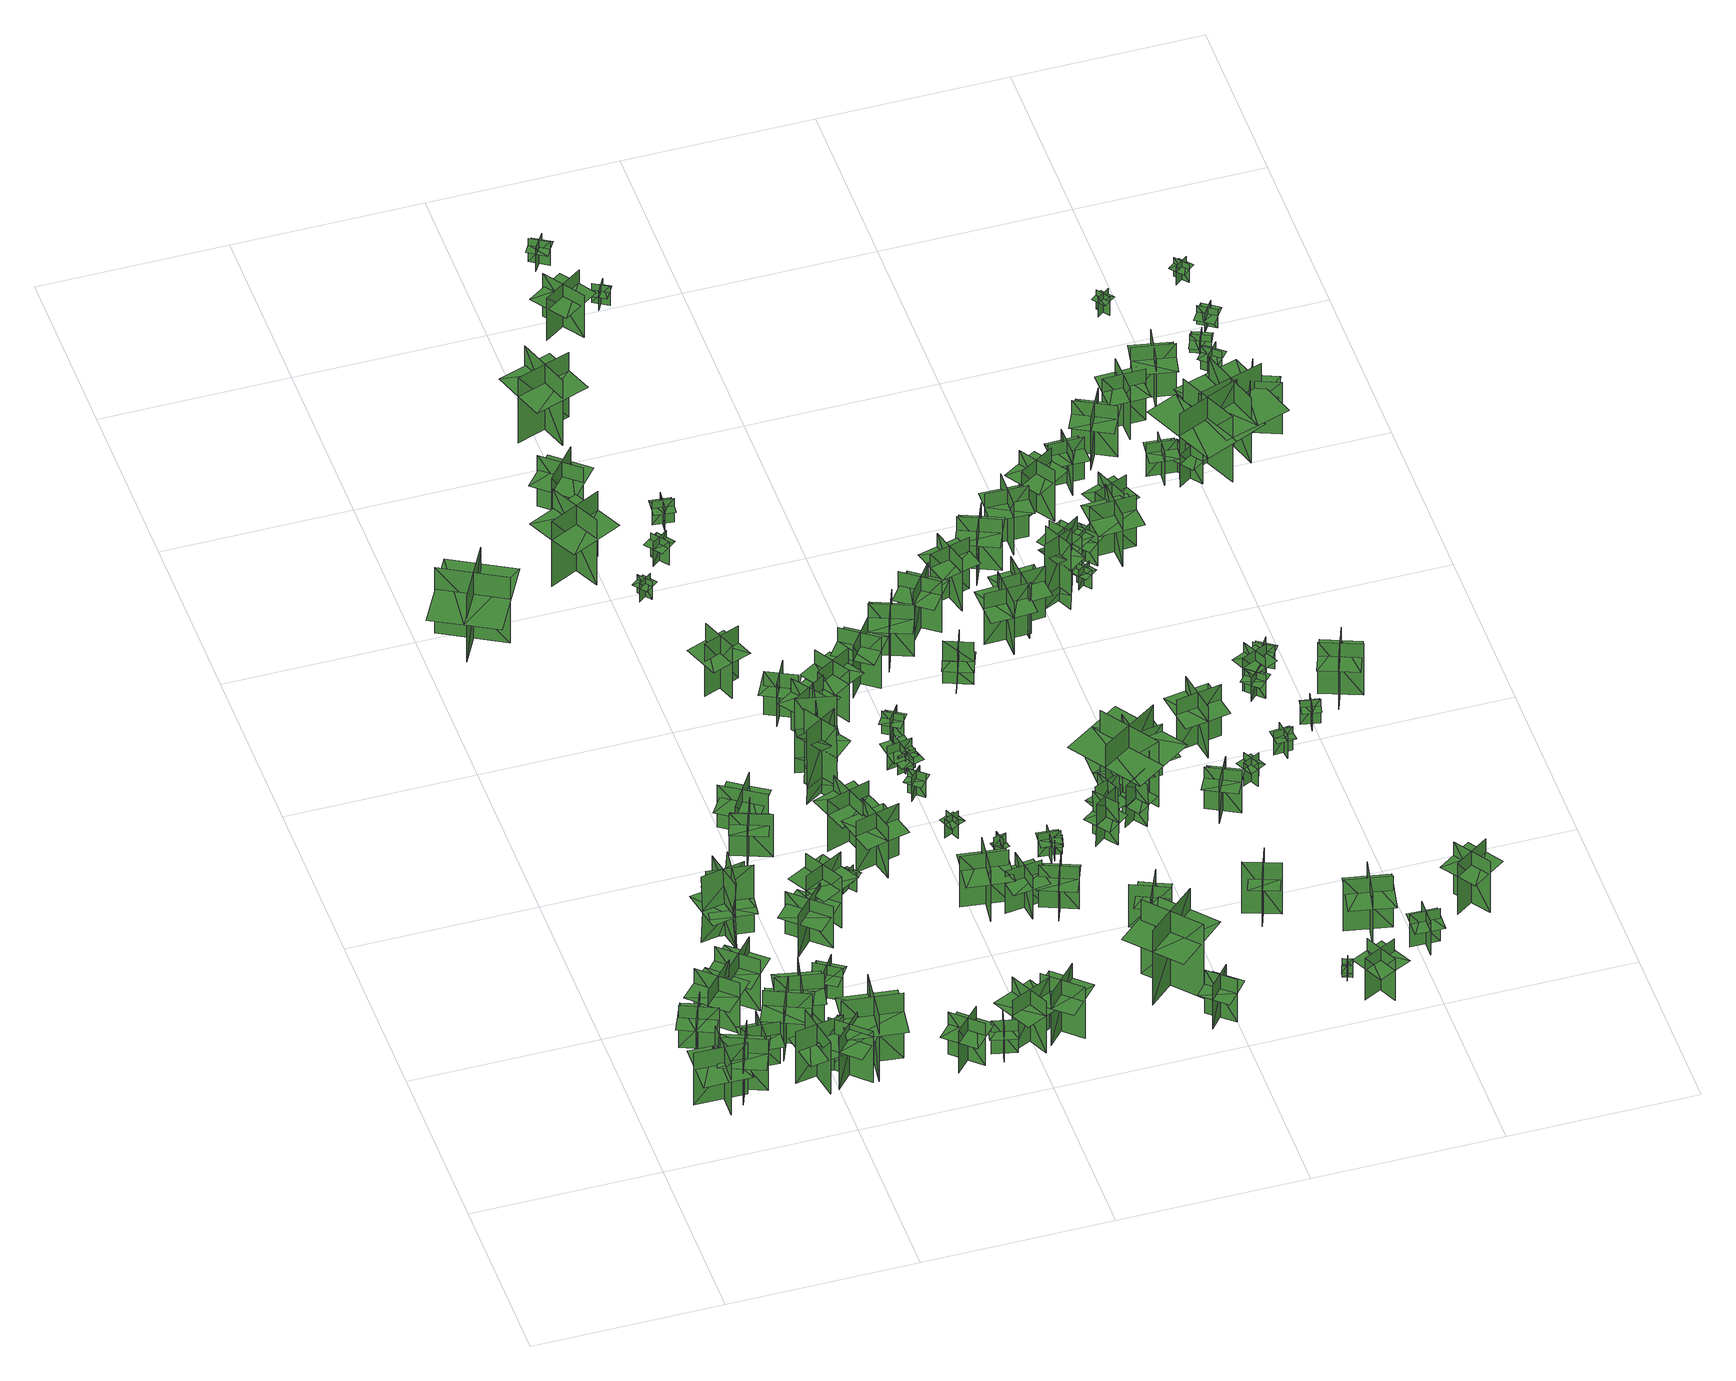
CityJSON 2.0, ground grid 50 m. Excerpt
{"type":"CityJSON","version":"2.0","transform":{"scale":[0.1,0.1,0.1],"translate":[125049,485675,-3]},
"CityObjects":{
"tree1":{"type":"SolitaryVegetationObject","geometry":[{"type":"MultiSurface","lod":"1","boundaries":[[[0,1,2]],[[0,2,3]],[[4,5,6]],[[4,6,7]],[[8,9,10]],[[8,10,11]],[[8,11,12]],[[8,12,13]]]}]},
"tree2":{"type":"SolitaryVegetationObject","geometry":[{"type":"MultiSurface","lod":"1","boundaries":[[[14,15,16]],[[14,16,17]],[[18,19,20]],[[18,20,21]],[[22,23,24]],[[22,24,25]],[[22,25,26]],[[22,26,27]]]}]},
"tree3":{"type":"SolitaryVegetationObject","geometry":[{"type":"MultiSurface","lod":"1","boundaries":[[[28,29,30]],[[28,30,31]],[[32,33,34]],[[32,34,35]],[[36,37,38]],[[36,38,39]],[[36,39,40]],[[36,40,41]]]}]},
"tree4":{"type":"SolitaryVegetationObject","geometry":[{"type":"MultiSurface","lod":"1","boundaries":[[[42,43,44]],[[42,44,45]],[[46,47,48]],[[46,48,49]],[[50,51,52]],[[50,52,53]],[[50,53,54]],[[50,54,55]]]}]},
"tree5":{"type":"SolitaryVegetationObject","geometry":[{"type":"MultiSurface","lod":"1","boundaries":[[[56,57,58]],[[56,58,59]],[[60,61,62]],[[60,62,63]],[[64,65,66]],[[64,66,67]],[[64,67,68]],[[64,68,69]]]}]},
"tree6":{"type":"SolitaryVegetationObject","geometry":[{"type":"MultiSurface","lod":"1","boundaries":[[[70,71,72]],[[70,72,73]],[[74,75,76]],[[74,76,77]],[[78,79,80]],[[78,80,81]],[[78,81,82]],[[78,82,83]]]}]},
"tree7":{"type":"SolitaryVegetationObject","geometry":[{"type":"MultiSurface","lod":"1","boundaries":[[[84,85,86]],[[84,86,87]],[[88,89,90]],[[88,90,91]],[[92,93,94]],[[92,94,95]],[[92,96,97]],[[92,97,93]]]}]},
"tree8":{"type":"SolitaryVegetationObject","geometry":[{"type":"MultiSurface","lod":"1","boundaries":[[[98,99,100]],[[98,100,101]],[[102,103,104]],[[102,104,105]],[[106,107,108]],[[106,108,109]],[[106,109,110]],[[106,110,111]]]}]},
"tree9":{"type":"SolitaryVegetationObject","geometry":[{"type":"MultiSurface","lod":"1","boundaries":[[[112,113,114]],[[112,114,115]],[[116,117,118]],[[116,118,119]],[[120,121,122]],[[120,122,123]],[[120,123,124]],[[120,124,125]]]}]},
"tree10":{"type":"SolitaryVegetationObject","geometry":[{"type":"MultiSurface","lod":"1","boundaries":[[[126,127,128]],[[126,128,129]],[[130,131,132]],[[130,132,133]],[[134,135,136]],[[134,136,137]],[[134,137,138]],[[134,138,139]]]}]},
"tree11":{"type":"SolitaryVegetationObject","geometry":[{"type":"MultiSurface","lod":"1","boundaries":[[[140,141,142]],[[140,142,143]],[[144,145,146]],[[144,146,147]],[[148,149,145]],[[148,145,144]],[[150,151,141]],[[150,141,140]],[[140,141,152]],[[140,152,153]],[[140,154,155]],[[140,155,141]]]}]},
"tree12":{"type":"SolitaryVegetationObject","geometry":[{"type":"MultiSurface","lod":"1","boundaries":[[[156,157,158]],[[156,158,159]],[[160,161,162]],[[160,162,163]],[[164,165,161]],[[164,161,160]],[[166,167,157]],[[166,157,156]],[[156,157,168]],[[156,168,169]],[[156,170,171]],[[156,171,157]]]}]},
"tree13":{"type":"SolitaryVegetationObject","geometry":[{"type":"MultiSurface","lod":"1","boundaries":[[[172,173,174]],[[172,174,175]],[[176,177,178]],[[176,178,179]],[[180,181,182]],[[180,182,183]],[[180,183,184]],[[180,184,185]]]}]},
"tree14":{"type":"SolitaryVegetationObject","geometry":[{"type":"MultiSurface","lod":"1","boundaries":[[[186,187,188]],[[186,188,189]],[[190,191,192]],[[190,192,193]],[[194,195,196]],[[194,196,197]],[[194,197,198]],[[194,198,199]]]}]},
"tree15":{"type":"SolitaryVegetationObject","geometry":[{"type":"MultiSurface","lod":"1","boundaries":[[[200,201,202]],[[200,202,203]],[[204,205,206]],[[204,206,207]],[[208,209,210]],[[208,210,211]],[[208,211,212]],[[208,212,213]]]}]},
"tree16":{"type":"SolitaryVegetationObject","geometry":[{"type":"MultiSurface","lod":"1","boundaries":[[[214,215,216]],[[214,216,217]],[[218,219,220]],[[218,220,221]],[[222,223,224]],[[222,224,225]],[[222,225,226]],[[222,226,227]]]}]},
"tree17":{"type":"SolitaryVegetationObject","geometry":[{"type":"MultiSurface","lod":"1","boundaries":[[[228,229,230]],[[228,230,231]],[[232,233,234]],[[232,234,235]],[[236,237,238]],[[236,238,239]],[[236,240,241]],[[236,241,237]]]}]},
"tree18":{"type":"SolitaryVegetationObject","geometry":[{"type":"MultiSurface","lod":"1","boundaries":[[[242,243,244]],[[242,244,245]],[[246,247,248]],[[246,248,249]],[[250,251,252]],[[250,252,253]],[[250,253,254]],[[250,254,255]]]}]},
"tree19":{"type":"SolitaryVegetationObject","geometry":[{"type":"MultiSurface","lod":"1","boundaries":[[[256,257,258]],[[256,258,259]],[[260,261,262]],[[260,262,263]],[[264,265,266]],[[264,266,267]],[[264,267,268]],[[264,268,269]]]}]},
"tree20":{"type":"SolitaryVegetationObject","geometry":[{"type":"MultiSurface","lod":"1","boundaries":[[[270,271,272]],[[270,272,273]],[[274,275,276]],[[274,276,277]],[[278,279,280]],[[278,280,281]],[[278,281,282]],[[278,282,283]]]}]},
"tree21":{"type":"SolitaryVegetationObject","geometry":[{"type":"MultiSurface","lod":"1","boundaries":[[[284,285,286]],[[284,286,287]],[[288,289,290]],[[288,290,291]],[[292,293,294]],[[292,294,295]],[[292,296,297]],[[292,297,293]]]}]},
"tree22":{"type":"SolitaryVegetationObject","geometry":[{"type":"MultiSurface","lod":"1","boundaries":[[[298,299,300]],[[298,300,301]],[[302,303,304]],[[302,304,305]],[[306,307,308]],[[306,308,309]],[[306,309,310]],[[306,310,311]]]}]},
"tree23":{"type":"SolitaryVegetationObject","geometry":[{"type":"MultiSurface","lod":"1","boundaries":[[[312,313,314]],[[312,314,315]],[[316,317,318]],[[316,318,319]],[[320,321,322]],[[320,322,323]],[[320,323,324]],[[320,324,325]]]}]},
"tree24":{"type":"SolitaryVegetationObject","geometry":[{"type":"MultiSurface","lod":"1","boundaries":[[[326,327,328]],[[326,328,329]],[[330,331,332]],[[330,332,333]],[[334,335,336]],[[334,336,337]],[[334,337,338]],[[334,338,339]]]}]},
"tree25":{"type":"SolitaryVegetationObject","geometry":[{"type":"MultiSurface","lod":"1","boundaries":[[[340,341,342]],[[340,342,343]],[[344,345,346]],[[344,346,347]],[[348,349,350]],[[348,350,351]],[[348,351,352]],[[348,352,353]]]}]},
"tree26":{"type":"SolitaryVegetationObject","geometry":[{"type":"MultiSurface","lod":"1","boundaries":[[[354,355,356]],[[354,356,357]],[[358,359,360]],[[358,360,361]],[[362,363,364]],[[362,364,365]],[[362,365,366]],[[362,366,367]]]}]},
"tree27":{"type":"SolitaryVegetationObject","geometry":[{"type":"MultiSurface","lod":"1","boundaries":[[[368,369,370]],[[368,370,371]],[[372,373,374]],[[372,374,375]],[[376,377,378]],[[376,378,379]],[[376,379,380]],[[376,380,381]]]}]},
"tree28":{"type":"SolitaryVegetationObject","geometry":[{"type":"MultiSurface","lod":"1","boundaries":[[[382,383,384]],[[382,384,385]],[[386,387,388]],[[386,388,389]],[[390,391,387]],[[390,387,386]],[[392,393,383]],[[392,383,382]],[[394,395,396]],[[394,396,397]],[[398,399,400]],[[398,400,401]]]}]},
"tree29":{"type":"SolitaryVegetationObject","geometry":[{"type":"MultiSurface","lod":"1","boundaries":[[[402,403,404]],[[402,404,405]],[[406,407,408]],[[406,408,409]],[[410,411,412]],[[410,412,413]],[[410,414,415]],[[410,415,411]]]}]},
"tree30":{"type":"SolitaryVegetationObject","geometry":[{"type":"MultiSurface","lod":"1","boundaries":[[[416,417,418]],[[416,418,419]],[[420,421,422]],[[420,422,423]],[[424,425,421]],[[424,421,420]],[[426,427,417]],[[426,417,416]],[[428,429,430]],[[428,430,431]],[[432,433,434]],[[432,434,435]]]}]},
"tree31":{"type":"SolitaryVegetationObject","geometry":[{"type":"MultiSurface","lod":"1","boundaries":[[[436,437,438]],[[436,438,439]],[[440,441,442]],[[440,442,443]],[[444,445,446]],[[444,446,447]],[[444,447,448]],[[444,448,449]]]}]},
"tree32":{"type":"SolitaryVegetationObject","geometry":[{"type":"MultiSurface","lod":"1","boundaries":[[[450,451,452]],[[450,452,453]],[[454,455,456]],[[454,456,457]],[[458,459,460]],[[458,460,461]],[[458,461,462]],[[458,462,463]]]}]},
"tree33":{"type":"SolitaryVegetationObject","geometry":[{"type":"MultiSurface","lod":"1","boundaries":[[[464,465,466]],[[464,466,467]],[[468,469,470]],[[468,470,471]],[[472,473,474]],[[472,474,475]],[[472,476,477]],[[472,477,473]]]}]},
"tree34":{"type":"SolitaryVegetationObject","geometry":[{"type":"MultiSurface","lod":"1","boundaries":[[[478,479,480]],[[478,480,481]],[[482,483,484]],[[482,484,485]],[[486,487,488]],[[486,488,489]],[[486,489,490]],[[486,490,491]]]}]},
"tree35":{"type":"SolitaryVegetationObject","geometry":[{"type":"MultiSurface","lod":"1","boundaries":[[[492,493,494]],[[492,494,495]],[[496,497,498]],[[496,498,499]],[[500,501,502]],[[500,502,503]],[[500,503,504]],[[500,504,505]]]}]},
"tree36":{"type":"SolitaryVegetationObject","geometry":[{"type":"MultiSurface","lod":"1","boundaries":[[[506,507,508]],[[506,508,509]],[[510,511,512]],[[510,512,513]],[[514,515,516]],[[514,516,517]],[[514,517,518]],[[514,518,519]]]}]},
"tree37":{"type":"SolitaryVegetationObject","geometry":[{"type":"MultiSurface","lod":"1","boundaries":[[[520,521,522]],[[520,522,523]],[[524,525,526]],[[524,526,527]],[[528,529,530]],[[528,530,531]],[[528,531,532]],[[528,532,533]]]}]},
"tree38":{"type":"SolitaryVegetationObject","geometry":[{"type":"MultiSurface","lod":"1","boundaries":[[[534,535,536]],[[534,536,537]],[[538,539,540]],[[538,540,541]],[[542,543,544]],[[542,544,545]],[[542,545,546]],[[542,546,547]]]}]},
"tree39":{"type":"SolitaryVegetationObject","geometry":[{"type":"MultiSurface","lod":"1","boundaries":[[[548,549,550]],[[548,550,551]],[[552,553,554]],[[552,554,555]],[[556,557,558]],[[556,558,559]],[[556,559,560]],[[556,560,561]]]}]},
"tree40":{"type":"SolitaryVegetationObject","geometry":[{"type":"MultiSurface","lod":"1","boundaries":[[[562,563,564]],[[562,564,565]],[[566,567,568]],[[566,568,569]],[[570,571,572]],[[570,572,573]],[[570,573,574]],[[570,574,575]]]}]},
"tree41":{"type":"SolitaryVegetationObject","geometry":[{"type":"MultiSurface","lod":"1","boundaries":[[[576,577,578]],[[576,578,579]],[[580,581,582]],[[580,582,583]],[[584,585,586]],[[584,586,587]],[[584,588,589]],[[584,589,585]]]}]},
"tree42":{"type":"SolitaryVegetationObject","geometry":[{"type":"MultiSurface","lod":"1","boundaries":[[[590,591,592]],[[590,592,593]],[[594,595,596]],[[594,596,597]],[[598,599,600]],[[598,600,601]],[[598,601,602]],[[598,602,603]]]}]},
"tree43":{"type":"SolitaryVegetationObject","geometry":[{"type":"MultiSurface","lod":"1","boundaries":[[[604,605,606]],[[604,606,607]],[[608,609,610]],[[608,610,611]],[[612,613,614]],[[612,614,615]],[[612,615,616]],[[612,616,617]]]}]},
"tree44":{"type":"SolitaryVegetationObject","geometry":[{"type":"MultiSurface","lod":"1","boundaries":[[[618,619,620]],[[618,620,621]],[[622,623,624]],[[622,624,625]],[[626,627,628]],[[626,628,629]],[[626,629,630]],[[626,630,631]]]}]},
"tree45":{"type":"SolitaryVegetationObject","geometry":[{"type":"MultiSurface","lod":"1","boundaries":[[[632,633,634]],[[632,634,635]],[[636,637,638]],[[636,638,639]],[[640,641,637]],[[640,637,636]],[[642,643,633]],[[642,633,632]],[[632,633,644]],[[632,644,645]],[[632,646,647]],[[632,647,633]]]}]},
"tree46":{"type":"SolitaryVegetationObject","geometry":[{"type":"MultiSurface","lod":"1","boundaries":[[[648,649,650]],[[648,650,651]],[[652,653,654]],[[652,654,655]],[[656,657,658]],[[656,658,659]],[[656,659,660]],[[656,660,661]]]}]},
"tree47":{"type":"SolitaryVegetationObject","geometry":[{"type":"MultiSurface","lod":"1","boundaries":[[[662,663,664]],[[662,664,665]],[[666,667,668]],[[666,668,669]],[[670,671,672]],[[670,672,673]],[[670,673,674]],[[670,674,675]]]}]},
"tree48":{"type":"SolitaryVegetationObject","geometry":[{"type":"MultiSurface","lod":"1","boundaries":[[[676,677,678]],[[676,678,679]],[[680,681,682]],[[680,682,683]],[[684,685,686]],[[684,686,687]],[[684,687,688]],[[684,688,689]]]}]},
"tree49":{"type":"SolitaryVegetationObject","geometry":[{"type":"MultiSurface","lod":"1","boundaries":[[[690,691,692]],[[690,692,693]],[[694,695,696]],[[694,696,697]],[[698,699,700]],[[698,700,701]],[[698,701,702]],[[698,702,703]]]}]},
"tree50":{"type":"SolitaryVegetationObject","geometry":[{"type":"MultiSurface","lod":"1","boundaries":[[[704,705,706]],[[704,706,707]],[[708,709,710]],[[708,710,711]],[[712,713,714]],[[712,714,715]],[[712,715,716]],[[712,716,717]]]}]},
"tree51":{"type":"SolitaryVegetationObject","geometry":[{"type":"MultiSurface","lod":"1","boundaries":[[[718,719,720]],[[718,720,721]],[[722,723,724]],[[722,724,725]],[[726,727,728]],[[726,728,729]],[[726,729,730]],[[726,730,731]]]}]},
"tree52":{"type":"SolitaryVegetationObject","geometry":[{"type":"MultiSurface","lod":"1","boundaries":[[[732,733,734]],[[732,734,735]],[[736,737,738]],[[736,738,739]],[[740,741,742]],[[740,742,743]],[[740,744,745]],[[740,745,741]]]}]},
"tree53":{"type":"SolitaryVegetationObject","geometry":[{"type":"MultiSurface","lod":"1","boundaries":[[[746,747,748]],[[746,748,749]],[[750,751,752]],[[750,752,753]],[[754,755,756]],[[754,756,757]],[[754,758,759]],[[754,759,755]]]}]},
"tree54":{"type":"SolitaryVegetationObject","geometry":[{"type":"MultiSurface","lod":"1","boundaries":[[[760,761,762]],[[760,762,763]],[[764,765,766]],[[764,766,767]],[[768,769,770]],[[768,770,771]],[[768,771,772]],[[768,772,773]]]}]},
"tree55":{"type":"SolitaryVegetationObject","geometry":[{"type":"MultiSurface","lod":"1","boundaries":[[[774,775,776]],[[774,776,777]],[[778,779,780]],[[778,780,781]],[[782,783,784]],[[782,784,785]],[[782,785,786]],[[782,786,787]]]}]},
"tree56":{"type":"SolitaryVegetationObject","geometry":[{"type":"MultiSurface","lod":"1","boundaries":[[[788,789,790]],[[788,790,791]],[[792,793,794]],[[792,794,795]],[[796,797,793]],[[796,793,792]],[[798,799,789]],[[798,789,788]],[[788,789,800]],[[788,800,801]],[[788,802,803]],[[788,803,789]]]}]},
"tree57":{"type":"SolitaryVegetationObject","geometry":[{"type":"MultiSurface","lod":"1","boundaries":[[[804,805,806]],[[804,806,807]],[[808,809,810]],[[808,810,811]],[[812,813,809]],[[812,809,808]],[[814,815,805]],[[814,805,804]],[[804,805,816]],[[804,816,817]],[[804,818,819]],[[804,819,805]]]}]},
"tree58":{"type":"SolitaryVegetationObject","geometry":[{"type":"MultiSurface","lod":"1","boundaries":[[[820,821,822]],[[820,822,823]],[[824,825,826]],[[824,826,827]],[[828,829,830]],[[828,830,831]],[[828,831,832]],[[828,832,833]]]}]},
"tree59":{"type":"SolitaryVegetationObject","geometry":[{"type":"MultiSurface","lod":"1","boundaries":[[[834,835,836]],[[834,836,837]],[[838,839,840]],[[838,840,841]],[[842,843,839]],[[842,839,838]],[[844,845,835]],[[844,835,834]],[[834,835,846]],[[834,846,847]],[[834,848,849]],[[834,849,835]]]}]},
"tree60":{"type":"SolitaryVegetationObject","geometry":[{"type":"MultiSurface","lod":"1","boundaries":[[[850,851,852]],[[850,852,853]],[[854,855,856]],[[854,856,857]],[[858,859,860]],[[858,860,861]],[[858,861,862]],[[858,862,863]]]}]},
"tree61":{"type":"SolitaryVegetationObject","geometry":[{"type":"MultiSurface","lod":"1","boundaries":[[[864,865,866]],[[864,866,867]],[[868,869,870]],[[868,870,871]],[[872,873,874]],[[872,874,875]],[[872,873,876]],[[872,876,877]]]}]},
"tree62":{"type":"SolitaryVegetationObject","geometry":[{"type":"MultiSurface","lod":"1","boundaries":[[[878,879,880]],[[878,880,881]],[[882,883,884]],[[882,884,885]],[[886,887,883]],[[886,883,882]],[[888,889,879]],[[888,879,878]],[[878,879,890]],[[878,890,891]],[[878,892,893]],[[878,893,879]]]}]},
"tree63":{"type":"SolitaryVegetationObject","geometry":[{"type":"MultiSurface","lod":"1","boundaries":[[[894,895,896]],[[894,896,897]],[[898,899,900]],[[898,900,901]],[[902,903,904]],[[902,904,905]],[[902,905,906]],[[902,906,907]]]}]},
"tree64":{"type":"SolitaryVegetationObject","geometry":[{"type":"MultiSurface","lod":"1","boundaries":[[[908,909,910]],[[908,910,911]],[[912,913,914]],[[912,914,915]],[[916,917,918]],[[916,918,919]],[[916,919,920]],[[916,920,921]]]}]},
"tree65":{"type":"SolitaryVegetationObject","geometry":[{"type":"MultiSurface","lod":"1","boundaries":[[[922,923,924]],[[922,924,925]],[[926,927,928]],[[926,928,929]],[[930,931,932]],[[930,932,933]],[[930,933,934]],[[930,934,935]]]}]},
"tree66":{"type":"SolitaryVegetationObject","geometry":[{"type":"MultiSurface","lod":"1","boundaries":[[[936,937,938]],[[936,938,939]],[[940,941,942]],[[940,942,943]],[[944,945,946]],[[944,946,947]],[[944,947,948]],[[944,948,949]]]}]},
"tree67":{"type":"SolitaryVegetationObject","geometry":[{"type":"MultiSurface","lod":"1","boundaries":[[[950,951,952]],[[950,952,953]],[[954,955,956]],[[954,956,957]],[[958,959,960]],[[958,960,961]],[[958,961,962]],[[958,962,963]]]}]},
"tree68":{"type":"SolitaryVegetationObject","geometry":[{"type":"MultiSurface","lod":"1","boundaries":[[[964,965,966]],[[964,966,967]],[[968,969,970]],[[968,970,971]],[[972,973,969]],[[972,969,968]],[[974,975,965]],[[974,965,964]],[[976,977,978]],[[976,978,979]],[[980,981,982]],[[980,982,983]]]}]},
"tree69":{"type":"SolitaryVegetationObject","geometry":[{"type":"MultiSurface","lod":"1","boundaries":[[[984,985,986]],[[984,986,987]],[[988,989,990]],[[988,990,991]],[[992,993,994]],[[992,994,995]],[[992,995,996]],[[992,996,997]]]}]},
"tree70":{"type":"SolitaryVegetationObject","geometry":[{"type":"MultiSurface","lod":"1","boundaries":[[[998,999,1000]],[[998,1000,1001]],[[1002,1003,1004]],[[1002,1004,1005]],[[1006,1007,1008]],[[1006,1008,1009]],[[1006,1009,1010]],[[1006,1010,1011]]]}]},
"tree71":{"type":"SolitaryVegetationObject","geometry":[{"type":"MultiSurface","lod":"1","boundaries":[[[1012,1013,1014]],[[1012,1014,1015]],[[1016,1017,1018]],[[1016,1018,1019]],[[1020,1021,1022]],[[1020,1022,1023]],[[1020,1023,1024]],[[1020,1024,1025]]]}]},
"tree72":{"type":"SolitaryVegetationObject","geometry":[{"type":"MultiSurface","lod":"1","boundaries":[[[1026,1027,1028]],[[1026,1028,1029]],[[1030,1031,1032]],[[1030,1032,1033]],[[1034,1035,1036]],[[1034,1036,1037]],[[1034,1037,1038]],[[1034,1038,1039]]]}]},
"tree73":{"type":"SolitaryVegetationObject","geometry":[{"type":"MultiSurface","lod":"1","boundaries":[[[1040,1041,1042]],[[1040,1042,1043]],[[1044,1045,1046]],[[1044,1046,1047]],[[1048,1049,1050]],[[1048,1050,1051]],[[1048,1051,1052]],[[1048,1052,1053]]]}]},
"tree74":{"type":"SolitaryVegetationObject","geometry":[{"type":"MultiSurface","lod":"1","boundaries":[[[1054,1055,1056]],[[1054,1056,1057]],[[1058,1059,1060]],[[1058,1060,1061]],[[1062,1063,1064]],[[1062,1064,1065]],[[1062,1065,1066]],[[1062,1066,1067]]]}]},
"tree75":{"type":"SolitaryVegetationObject","geometry":[{"type":"MultiSurface","lod":"1","boundaries":[[[1068,1069,1070]],[[1068,1070,1071]],[[1072,1073,1074]],[[1072,1074,1075]],[[1076,1077,1078]],[[1076,1078,1079]],[[1076,1079,1080]],[[1076,1080,1081]]]}]},
"tree76":{"type":"SolitaryVegetationObject","geometry":[{"type":"MultiSurface","lod":"1","boundaries":[[[1082,1083,1084]],[[1082,1084,1085]],[[1086,1087,1088]],[[1086,1088,1089]],[[1090,1091,1087]],[[1090,1087,1086]],[[1092,1093,1083]],[[1092,1083,1082]],[[1094,1095,1096]],[[1094,1096,1097]],[[1098,1099,1100]],[[1098,1100,1101]]]}]},
"tree77":{"type":"SolitaryVegetationObject","geometry":[{"type":"MultiSurface","lod":"1","boundaries":[[[1102,1103,1104]],[[1102,1104,1105]],[[1106,1107,1108]],[[1106,1108,1109]],[[1110,1111,1112]],[[1110,1112,1113]],[[1110,1113,1114]],[[1110,1114,1115]]]}]},
"tree78":{"type":"SolitaryVegetationObject","geometry":[{"type":"MultiSurface","lod":"1","boundaries":[[[1116,1117,1118]],[[1116,1118,1119]],[[1120,1121,1122]],[[1120,1122,1123]],[[1124,1125,1126]],[[1124,1126,1127]],[[1124,1127,1128]],[[1124,1128,1129]]]}]},
"tree79":{"type":"SolitaryVegetationObject","geometry":[{"type":"MultiSurface","lod":"1","boundaries":[[[1130,1131,1132]],[[1130,1132,1133]],[[1134,1135,1136]],[[1134,1136,1137]],[[1138,1139,1140]],[[1138,1140,1141]],[[1138,1141,1142]],[[1138,1142,1143]]]}]},
"tree80":{"type":"SolitaryVegetationObject","geometry":[{"type":"MultiSurface","lod":"1","boundaries":[[[1144,1145,1146]],[[1144,1146,1147]],[[1148,1149,1150]],[[1148,1150,1151]],[[1152,1153,1154]],[[1152,1154,1155]],[[1152,1155,1156]],[[1152,1156,1157]]]}]},
"tree81":{"type":"SolitaryVegetationObject","geometry":[{"type":"MultiSurface","lod":"1","boundaries":[[[1158,1159,1160]],[[1158,1160,1161]],[[1162,1163,1164]],[[1162,1164,1165]],[[1166,1167,1168]],[[1166,1168,1169]],[[1166,1169,1170]],[[1166,1170,1171]]]}]},
"tree82":{"type":"SolitaryVegetationObject","geometry":[{"type":"MultiSurface","lod":"1","boundaries":[[[1172,1173,1174]],[[1172,1174,1175]],[[1176,1177,1178]],[[1176,1178,1179]],[[1180,1181,1182]],[[1180,1182,1183]],[[1180,1183,1184]],[[1180,1184,1185]]]}]},
"tree83":{"type":"SolitaryVegetationObject","geometry":[{"type":"MultiSurface","lod":"1","boundaries":[[[1186,1187,1188]],[[1186,1188,1189]],[[1190,1191,1192]],[[1190,1192,1193]],[[1194,1195,1196]],[[1194,1196,1197]],[[1194,1197,1198]],[[1194,1198,1199]]]}]},
"tree84":{"type":"SolitaryVegetationObject","geometry":[{"type":"MultiSurface","lod":"1","boundaries":[[[1200,1201,1202]],[[1200,1202,1203]],[[1204,1205,1206]],[[1204,1206,1207]],[[1208,1209,1210]],[[1208,1210,1211]],[[1208,1211,1212]],[[1208,1212,1213]]]}]},
"tree85":{"type":"SolitaryVegetationObject","geometry":[{"type":"MultiSurface","lod":"1","boundaries":[[[1214,1215,1216]],[[1214,1216,1217]],[[1218,1219,1220]],[[1218,1220,1221]],[[1222,1223,1224]],[[1222,1224,1225]],[[1222,1225,1226]],[[1222,1226,1227]]]}]},
"tree86":{"type":"SolitaryVegetationObject","geometry":[{"type":"MultiSurface","lod":"1","boundaries":[[[1228,1229,1230]],[[1228,1230,1231]],[[1232,1233,1234]],[[1232,1234,1235]],[[1236,1237,1238]],[[1236,1238,1239]],[[1236,1239,1240]],[[1236,1240,1241]]]}]},
"tree87":{"type":"SolitaryVegetationObject","geometry":[{"type":"MultiSurface","lod":"1","boundaries":[[[1242,1243,1244]],[[1242,1244,1245]],[[1246,1247,1248]],[[1246,1248,1249]],[[1250,1251,1252]],[[1250,1252,1253]],[[1250,1253,1254]],[[1250,1254,1255]]]}]},
"tree88":{"type":"SolitaryVegetationObject","geometry":[{"type":"MultiSurface","lod":"1","boundaries":[[[1256,1257,1258]],[[1256,1258,1259]],[[1260,1261,1262]],[[1260,1262,1263]],[[1264,1265,1266]],[[1264,1266,1267]],[[1264,1267,1268]],[[1264,1268,1269]]]}]},
"tree89":{"type":"SolitaryVegetationObject","geometry":[{"type":"MultiSurface","lod":"1","boundaries":[[[1270,1271,1272]],[[1270,1272,1273]],[[1274,1275,1276]],[[1274,1276,1277]],[[1278,1279,1280]],[[1278,1280,1281]],[[1278,1281,1282]],[[1278,1282,1283]]]}]},
"tree90":{"type":"SolitaryVegetationObject","geometry":[{"type":"MultiSurface","lod":"1","boundaries":[[[1284,1285,1286]],[[1284,1286,1287]],[[1288,1289,1290]],[[1288,1290,1291]],[[1292,1293,1294]],[[1292,1294,1295]],[[1292,1295,1296]],[[1292,1296,1297]]]}]},
"tree91":{"type":"SolitaryVegetationObject","geometry":[{"type":"MultiSurface","lod":"1","boundaries":[[[1298,1299,1300]],[[1298,1300,1301]],[[1302,1303,1304]],[[1302,1304,1305]],[[1306,1307,1308]],[[1306,1308,1309]],[[1306,1309,1310]],[[1306,1310,1311]]]}]},
"tree92":{"type":"SolitaryVegetationObject","geometry":[{"type":"MultiSurface","lod":"1","boundaries":[[[1312,1313,1314]],[[1312,1314,1315]],[[1316,1317,1318]],[[1316,1318,1319]],[[1320,1321,1322]],[[1320,1322,1323]],[[1320,1323,1324]],[[1320,1324,1325]]]}]},
"tree93":{"type":"SolitaryVegetationObject","geometry":[{"type":"MultiSurface","lod":"1","boundaries":[[[1326,1327,1328]],[[1326,1328,1329]],[[1330,1331,1332]],[[1330,1332,1333]],[[1334,1335,1336]],[[1334,1336,1337]],[[1334,1337,1338]],[[1334,1338,1339]]]}]},
"tree94":{"type":"SolitaryVegetationObject","geometry":[{"type":"MultiSurface","lod":"1","boundaries":[[[1340,1341,1342]],[[1340,1342,1343]],[[1344,1345,1346]],[[1344,1346,1347]],[[1348,1349,1350]],[[1348,1350,1351]],[[1348,1351,1352]],[[1348,1352,1353]]]}]},
"tree95":{"type":"SolitaryVegetationObject","geometry":[{"type":"MultiSurface","lod":"1","boundaries":[[[1354,1355,1356]],[[1354,1356,1357]],[[1358,1359,1360]],[[1358,1360,1361]],[[1362,1363,1364]],[[1362,1364,1365]],[[1362,1365,1366]],[[1362,1366,1367]]]}]},
"tree96":{"type":"SolitaryVegetationObject","geometry":[{"type":"MultiSurface","lod":"1","boundaries":[[[1368,1369,1370]],[[1368,1370,1371]],[[1372,1373,1374]],[[1372,1374,1375]],[[1376,1377,1378]],[[1376,1378,1379]],[[1376,1379,1380]],[[1376,1380,1381]]]}]},
"tree97":{"type":"SolitaryVegetationObject","geometry":[{"type":"MultiSurface","lod":"1","boundaries":[[[1382,1383,1384]],[[1382,1384,1385]],[[1386,1387,1388]],[[1386,1388,1389]],[[1390,1391,1392]],[[1390,1392,1393]],[[1390,1393,1394]],[[1390,1394,1395]]]}]},
"tree98":{"type":"SolitaryVegetationObject","geometry":[{"type":"MultiSurface","lod":"1","boundaries":[[[1396,1397,1398]],[[1396,1398,1399]],[[1400,1401,1402]],[[1400,1402,1403]],[[1404,1405,1406]],[[1404,1406,1407]],[[1404,1407,1408]],[[1404,1408,1409]]]}]},
"tree99":{"type":"SolitaryVegetationObject","geometry":[{"type":"MultiSurface","lod":"1","boundaries":[[[1410,1411,1412]],[[1410,1412,1413]],[[1414,1415,1416]],[[1414,1416,1417]],[[1418,1419,1420]],[[1418,1420,1421]],[[1418,1421,1422]],[[1418,1422,1423]]]}]},
"tree100":{"type":"SolitaryVegetationObject","geometry":[{"type":"MultiSurface","lod":"1","boundaries":[[[1424,1425,1426]],[[1424,1426,1427]],[[1428,1429,1430]],[[1428,1430,1431]],[[1432,1433,1434]],[[1432,1434,1435]],[[1432,1435,1436]],[[1432,1436,1437]]]}]},
"tree101":{"type":"SolitaryVegetationObject","geometry":[{"type":"MultiSurface","lod":"1","boundaries":[[[1438,1439,1440]],[[1438,1440,1441]],[[1442,1443,1444]],[[1442,1444,1445]],[[1446,1447,1448]],[[1446,1448,1449]],[[1446,1449,1450]],[[1446,1450,1451]]]}]},
"tree102":{"type":"SolitaryVegetationObject","geometry":[{"type":"MultiSurface","lod":"1","boundaries":[[[1452,1453,1454]],[[1452,1454,1455]],[[1456,1457,1458]],[[1456,1458,1459]],[[1460,1461,1462]],[[1460,1462,1463]],[[1460,1463,1464]],[[1460,1464,1465]]]}]},
"tree103":{"type":"SolitaryVegetationObject","geometry":[{"type":"MultiSurface","lod":"1","boundaries":[[[1466,1467,1468]],[[1466,1468,1469]],[[1470,1471,1472]],[[1470,1472,1473]],[[1474,1475,1476]],[[1474,1476,1477]],[[1474,1477,1478]],[[1474,1478,1479]]]}]},
"tree104":{"type":"SolitaryVegetationObject","geometry":[{"type":"MultiSurface","lod":"1","boundaries":[[[1480,1481,1482]],[[1480,1482,1483]],[[1484,1485,1486]],[[1484,1486,1487]],[[1488,1489,1490]],[[1488,1490,1491]],[[1488,1491,1492]],[[1488,1492,1493]]]}]},
"tree105":{"type":"SolitaryVegetationObject","geometry":[{"type":"MultiSurface","lod":"1","boundaries":[[[1494,1495,1496]],[[1494,1496,1497]],[[1498,1499,1500]],[[1498,1500,1501]],[[1502,1503,1504]],[[1502,1504,1505]],[[1502,1505,1506]],[[1502,1506,1507]]]}]},
"tree106":{"type":"SolitaryVegetationObject","geometry":[{"type":"MultiSurface","lod":"1","boundaries":[[[1508,1509,1510]],[[1508,1510,1511]],[[1512,1513,1514]],[[1512,1514,1515]],[[1516,1517,1518]],[[1516,1518,1519]],[[1516,1519,1520]],[[1516,1520,1521]]]}]}
},
"vertices":[
[217,264,27],[213,125,27],[213,125,199],[217,264,199],[137,188,27],[275,184,27],[275,184,199],[137,188,199],[207,255,144],[143,256,144],[141,118,144],[205,117,144],[269,116,144],[271,255,144],
[165,397,26],[257,358,26],[257,358,165],[165,397,165],[190,335,26],[229,427,26],[229,427,165],[190,335,165],[190,335,126],[236,316,126],[275,407,126],[229,427,126],[183,446,126],[144,355,126],
[253,151,27],[298,264,27],[298,264,196],[253,151,196],[327,182,27],[214,227,27],[214,227,196],[327,182,196],[327,182,149],[350,239,149],[237,284,149],[214,227,149],[192,171,149],[305,126,149],
[241,397,25],[323,486,25],[323,486,194],[241,397,194],[322,400,25],[232,482,25],[232,482,194],[322,400,194],[322,400,147],[363,445,147],[274,527,147],[232,482,147],[191,437,147],[281,355,147],
[334,223,26],[339,322,26],[339,322,165],[334,223,165],[384,267,26],[284,272,26],[284,272,165],[384,267,165],[384,267,126],[386,317,126],[287,322,126],[284,272,126],[282,223,126],[381,217,126],
[315,459,24],[395,551,24],[395,551,193],[315,459,193],[396,464,24],[304,544,24],[304,544,193],[396,464,193],[396,464,146],[436,510,146],[344,590,146],[304,544,146],[264,498,146],[356,418,146],
[445,255,25],[468,125,25],[468,125,197],[445,255,197],[398,187,25],[398,187,197],[528,210,197],[528,210,25],[452,248,131],[472,134,131],[525,143,131],[504,257,131],[397,238,131],[417,124,131],
[442,386,25],[395,274,25],[395,274,194],[442,386,194],[367,356,25],[479,308,25],[479,308,194],[367,356,194],[367,356,147],[343,300,147],[455,252,147],[479,308,147],[503,364,147],[391,412,147],
[461,326,24],[485,445,24],[485,445,193],[461,326,193],[529,370,24],[409,394,24],[409,394,193],[529,370,193],[529,370,146],[540,430,146],[421,454,146],[409,394,146],[397,334,146],[517,311,146],
[491,216,25],[580,134,25],[580,134,194],[491,216,194],[494,135,25],[576,225,25],[576,225,194],[494,135,194],[494,135,147],[539,94,147],[621,184,147],[576,225,147],[531,266,147],[449,176,147],
[404,692,131],[381,808,131],[321,797,131],[343,680,131],[335,737,131],[451,759,131],[450,766,240],[333,744,240],[333,744,22],[450,766,22],[408,693,22],[386,809,22],[381,808,240],[404,692,240],[463,703,131],[440,820,131],
[350,760,131],[468,746,131],[476,807,132],[358,822,132],[414,812,131],[399,694,131],[406,693,240],[421,811,240],[421,811,22],[406,693,22],[350,756,22],[468,741,22],[468,746,240],[350,760,240],[343,701,132],[461,686,132],
[596,135,23],[615,289,23],[615,289,238],[596,135,238],[678,198,23],[524,217,23],[524,217,238],[678,198,238],[678,198,178],[688,275,178],[534,294,178],[524,217,178],[515,140,178],[668,121,178],
[533,477,26],[598,435,26],[598,435,134],[533,477,134],[544,427,26],[586,492,26],[586,492,134],[544,427,134],[544,427,104],[576,406,104],[619,470,104],[586,492,104],[554,513,104],[511,448,104],
[219,1928,7],[219,1928,224],[55,2018,224],[55,2018,7],[97,1895,7],[97,1895,224],[184,2053,224],[184,2053,7],[84,1871,154],[166,1826,154],[274,2023,154],[191,2068,154],[109,2113,154],[1,1916,154],
[540,615,28],[627,711,28],[627,711,167],[540,615,167],[632,621,28],[537,707,28],[537,707,167],[632,621,167],[628,624,129],[666,666,129],[579,745,129],[541,704,129],[503,662,129],[590,582,129],
[594,987,19],[494,1024,19],[494,1024,160],[594,987,160],[559,1063,19],[521,963,19],[521,963,160],[559,1063,160],[585,990,124],[494,1024,124],[480,985,124],[571,951,124],[600,1029,124],[509,1063,124],
[860,111,24],[786,178,24],[786,178,163],[860,111,163],[857,177,24],[790,104,24],[790,104,163],[857,177,163],[857,177,124],[820,211,124],[753,137,124],[790,104,124],[827,70,124],[894,144,124],
[616,792,27],[674,685,27],[674,685,196],[616,792,196],[592,714,27],[699,772,27],[699,772,196],[592,714,196],[592,714,149],[622,661,149],[728,719,149],[699,772,149],[670,826,149],[563,767,149],
[605,1059,20],[497,1130,20],[497,1130,160],[605,1059,160],[585,1149,20],[514,1041,20],[514,1041,160],[585,1149,160],[582,1144,121],[535,1175,121],[470,1077,121],[517,1046,121],[564,1015,121],[629,1113,121],
[950,128,26],[885,143,26],[885,143,136],[950,128,136],[923,171,26],[907,106,26],[907,106,136],[923,171,136],[923,171,100],[907,106,100],[943,98,100],[958,163,100],[887,180,100],[872,115,100],
[749,826,30],[714,798,30],[714,798,92],[749,826,92],[720,829,30],[747,795,30],[747,795,92],[720,829,92],[720,829,75],[702,816,75],[730,781,75],[747,795,75],[765,809,75],[737,843,75],
[939,138,23],[1049,190,23],[1049,190,193],[939,138,193],[1016,110,23],[963,220,23],[963,220,193],[1016,110,193],[1016,110,145],[1071,136,145],[1018,246,145],[963,220,145],[908,194,145],[961,84,145],
[481,2053,16],[412,2192,16],[412,2192,232],[481,2053,232],[514,2150,16],[375,2082,16],[375,2082,232],[514,2150,232],[514,2150,171],[480,2220,171],[341,2152,171],[375,2082,171],[410,2013,171],[549,2081,171],
[807,932,19],[769,1048,19],[769,1048,188],[807,932,188],[844,1004,19],[728,966,19],[728,966,188],[844,1004,188],[844,1004,141],[825,1062,141],[709,1024,141],[728,966,141],[747,908,141],[863,946,141],
[770,871,21],[888,900,21],[888,900,191],[770,871,191],[839,829,21],[810,947,21],[810,947,191],[839,829,191],[839,829,143],[898,843,143],[869,962,143],[810,947,143],[751,932,143],[780,814,143],
[1032,211,24],[1122,130,24],[1122,130,193],[1032,211,193],[1035,130,24],[1117,221,24],[1117,221,193],[1035,130,193],[1035,130,146],[1081,90,146],[1162,180,146],[1117,221,146],[1072,262,146],[990,171,146],
[747,1214,75],[802,1126,75],[800,1125,270],[746,1213,270],[729,1137,76],[817,1192,76],[816,1193,270],[728,1138,270],[728,1138,24],[816,1193,24],[746,1213,24],[800,1125,24],[746,1213,170],[801,1125,170],[846,1153,189],[791,1241,189],[793,1137,201],[752,1203,201],[718,1182,212],[760,1116,212],
[708,1629,17],[611,1591,17],[611,1591,191],[708,1629,191],[635,1661,17],[672,1564,17],[672,1564,191],[635,1661,191],[635,1661,134],[672,1564,134],[726,1584,134],[688,1682,134],[582,1641,134],[619,1543,134],
[836,1233,75],[734,1253,75],[735,1255,269],[836,1235,269],[793,1298,75],[773,1197,75],[774,1196,269],[794,1298,269],[794,1298,23],[774,1196,23],[836,1235,23],[735,1255,23],[836,1234,170],[735,1254,170],[724,1202,189],[826,1182,189],[749,1251,200],[825,1237,200],[832,1275,211],[756,1290,211],
[592,1956,22],[565,1991,22],[565,1991,83],[592,1956,83],[596,1985,22],[561,1958,22],[561,1958,83],[596,1985,83],[596,1985,66],[582,2003,66],[547,1976,66],[561,1958,66],[574,1941,66],[609,1968,66],
[521,2289,17],[428,2367,17],[428,2367,186],[521,2289,186],[515,2370,17],[437,2277,17],[437,2277,186],[515,2370,186],[515,2370,139],[468,2409,139],[390,2316,139],[437,2277,139],[483,2238,139],[561,2331,139],
[805,1447,18],[728,1485,18],[728,1485,160],[805,1447,160],[784,1509,18],[745,1433,18],[745,1433,160],[784,1509,160],[784,1509,114],[745,1433,114],[787,1412,114],[825,1488,114],[742,1530,114],[704,1454,114],
[841,1319,18],[776,1412,18],[776,1412,188],[841,1319,188],[854,1400,18],[762,1336,18],[762,1336,188],[854,1400,188],[854,1400,144],[823,1445,144],[731,1380,144],[762,1336,144],[793,1291,144],[885,1356,144],
[1092,654,27],[972,669,27],[972,669,196],[1092,654,196],[1043,718,27],[1028,597,27],[1028,597,196],[1043,718,196],[1043,718,149],[982,726,149],[968,605,149],[1028,597,149],[1088,590,149],[1103,711,149],
[635,2104,24],[668,2060,24],[668,2060,101],[635,2104,101],[630,2068,24],[674,2101,24],[674,2101,101],[630,2068,101],[630,2068,80],[646,2046,80],[690,2079,80],[674,2101,80],[657,2123,80],[613,2090,80],
[1129,576,26],[1115,674,26],[1115,674,165],[1129,576,165],[1169,628,26],[1071,615,26],[1071,615,165],[1169,628,165],[1169,628,126],[1162,678,126],[1064,664,126],[1071,615,126],[1077,566,126],[1176,579,126],
[553,2556,18],[502,2702,18],[502,2702,233],[553,2556,233],[598,2648,18],[452,2597,18],[452,2597,233],[598,2648,233],[598,2648,173],[572,2721,173],[426,2670,173],[452,2597,173],[478,2524,173],[624,2575,173],
[1053,938,25],[1013,920,25],[1013,920,87],[1053,938,87],[1026,949,25],[1044,908,25],[1044,908,87],[1026,949,87],[1026,949,69],[1006,940,69],[1024,899,69],[1044,908,69],[1064,917,69],[1046,957,69],
[940,1470,21],[844,1412,21],[844,1412,191],[940,1470,191],[860,1489,21],[918,1393,21],[918,1393,191],[860,1489,191],[860,1489,146],[814,1461,146],[872,1365,146],[918,1393,146],[965,1421,146],[907,1517,146],
[976,1073,22],[1008,1109,22],[1008,1109,101],[976,1073,101],[1013,1076,22],[977,1107,22],[977,1107,101],[1013,1076,101],[1013,1076,76],[977,1107,76],[960,1088,76],[995,1056,76],[1030,1095,76],[995,1126,76],
[954,1198,23],[954,1198,100],[1020,1209,100],[1020,1209,23],[982,1234,23],[982,1234,100],[992,1171,100],[992,1171,23],[980,1244,75],[947,1239,75],[959,1160,75],[992,1165,75],[1026,1170,75],[1013,1249,75],
[991,1205,22],[991,1205,84],[1006,1154,84],[1006,1154,22],[1022,1187,22],[1022,1187,84],[973,1173,84],[973,1173,22],[1030,1189,64],[1023,1215,64],[961,1197,64],[968,1172,64],[976,1146,64],[1037,1164,64],
[673,2212,23],[728,2206,23],[728,2206,100],[673,2212,100],[696,2183,23],[702,2238,23],[702,2238,100],[696,2183,100],[696,2183,78],[724,2180,78],[729,2235,78],[702,2238,78],[674,2241,78],[669,2186,78],
[1127,808,55],[1120,841,55],[1103,837,55],[1110,804,55],[1107,820,55],[1140,827,55],[1140,829,86],[1107,822,86],[1107,822,24],[1140,829,24],[1128,808,24],[1121,841,24],[1120,841,86],[1127,808,86],[1144,811,55],[1137,844,55],
[1187,551,25],[1224,644,25],[1224,644,164],[1187,551,164],[1248,577,25],[1156,614,25],[1156,614,164],[1248,577,164],[1248,577,125],[1267,624,125],[1174,660,125],[1156,614,125],[1137,568,125],[1230,531,125],
[991,1290,22],[1021,1336,22],[1021,1336,98],[991,1290,98],[1027,1297,22],[980,1327,22],[980,1327,98],[1027,1297,98],[1027,1297,77],[1042,1320,77],[996,1350,77],[980,1327,77],[965,1304,77],[1012,1274,77],
[1018,1559,24],[952,1468,24],[952,1468,194],[1018,1559,194],[937,1546,24],[1028,1480,24],[1028,1480,194],[937,1546,194],[937,1546,149],[905,1502,149],[996,1436,149],[1028,1480,149],[1060,1524,149],[968,1590,149],
[1324,314,21],[1442,182,21],[1442,182,267],[1324,314,267],[1316,197,21],[1449,315,21],[1449,315,267],[1316,197,267],[1316,197,198],[1375,131,198],[1507,249,198],[1449,315,198],[1390,381,198],[1258,263,198],
[1239,810,24],[1234,754,24],[1234,754,101],[1239,810,101],[1210,786,24],[1266,782,24],[1266,782,101],[1210,786,101],[1210,786,80],[1208,758,80],[1264,754,80],[1266,782,80],[1268,809,80],[1212,813,80],
[1269,778,25],[1226,789,25],[1226,789,87],[1269,778,87],[1254,803,25],[1243,760,25],[1243,760,87],[1254,803,87],[1254,803,69],[1232,809,69],[1222,766,69],[1243,760,69],[1264,755,69],[1275,798,69],
[1427,64,28],[1483,129,28],[1483,129,170],[1427,64,170],[1492,69,28],[1427,125,28],[1427,125,170],[1492,69,170],[1492,69,124],[1427,125,124],[1397,90,124],[1462,34,124],[1523,105,124],[1458,161,124],
[1424,513,22],[1380,416,22],[1380,416,163],[1424,513,163],[1345,482,22],[1442,439,22],[1442,439,163],[1345,482,163],[1420,505,127],[1380,416,127],[1419,399,127],[1458,488,127],[1382,522,127],[1342,433,127],
[1064,1531,24],[1104,1637,24],[1104,1637,194],[1064,1531,194],[1139,1565,24],[1034,1606,24],[1034,1606,194],[1139,1565,194],[1139,1565,149],[1158,1616,149],[1053,1656,149],[1034,1606,149],[1014,1555,149],[1119,1515,149],
[720,2908,19],[647,3014,19],[647,3014,159],[720,2908,159],[736,2999,19],[630,2926,19],[630,2926,159],[736,2999,159],[732,2996,120],[700,3042,120],[602,2975,120],[634,2929,120],[666,2882,120],[763,2949,120],
[1418,823,95],[1357,777,95],[1380,745,95],[1441,791,95],[1411,770,95],[1365,831,95],[1362,828,165],[1408,767,165],[1408,767,25],[1362,828,25],[1416,825,25],[1355,779,25],[1357,777,165],[1418,823,165],[1394,854,95],[1333,808,95],
[1227,1479,94],[1200,1407,94],[1237,1393,94],[1264,1464,94],[1250,1431,94],[1178,1458,94],[1177,1454,164],[1248,1426,164],[1248,1426,24],[1177,1454,24],[1224,1480,24],[1197,1408,24],[1200,1407,164],[1227,1479,164],[1191,1493,94],[1164,1421,94],
[708,3216,21],[679,3169,21],[679,3169,98],[708,3216,98],[672,3208,21],[719,3179,21],[719,3179,98],[672,3208,98],[672,3208,76],[658,3184,76],[705,3155,76],[719,3179,76],[734,3202,76],[687,3231,76],
[1424,819,93],[1395,889,93],[1358,874,94],[1387,804,94],[1374,838,93],[1445,867,93],[1443,871,163],[1373,842,163],[1373,842,23],[1443,871,23],[1427,820,23],[1397,890,23],[1395,889,163],[1424,819,163],[1459,833,94],[1430,904,94],
[1139,1695,23],[1230,1628,23],[1230,1628,193],[1139,1695,193],[1152,1614,23],[1219,1704,23],[1219,1704,193],[1152,1614,193],[1152,1614,148],[1196,1581,148],[1263,1672,148],[1219,1704,148],[1175,1736,148],[1109,1646,148],
[806,3029,22],[782,2988,22],[782,2988,85],[806,3029,85],[775,3021,22],[815,2997,22],[815,2997,85],[775,3021,85],[805,3030,64],[781,2989,64],[801,2977,64],[825,3018,64],[764,2999,64],[788,3039,64],
[1508,865,94],[1446,820,94],[1469,788,94],[1531,833,94],[1500,812,94],[1456,875,94],[1452,872,164],[1496,810,164],[1496,810,24],[1452,872,24],[1506,867,24],[1444,823,24],[1446,820,164],[1508,865,164],[1485,896,94],[1423,852,94],
[1473,881,22],[1473,881,161],[1471,1001,161],[1471,1001,22],[1416,938,22],[1416,938,161],[1532,940,161],[1532,940,22],[1398,938,116],[1399,878,116],[1543,880,116],[1542,940,116],[1541,1000,116],[1397,998,116],
[1418,899,20],[1418,899,237],[1573,1004,237],[1573,1004,20],[1444,1023,20],[1444,1023,237],[1546,874,237],[1546,874,20],[1429,1046,166],[1351,993,166],[1478,807,166],[1555,860,166],[1633,913,166],[1506,1099,166],
[1655,381,25],[1689,474,25],[1689,474,195],[1655,381,195],[1715,409,25],[1715,409,195],[1622,443,195],[1622,443,25],[1712,410,140],[1726,449,140],[1651,476,140],[1637,437,140],[1623,398,140],[1698,371,140],
[1529,897,20],[1529,897,190],[1505,1042,190],[1505,1042,20],[1449,956,20],[1449,956,190],[1589,980,190],[1589,980,20],[1428,953,135],[1440,880,135],[1614,910,135],[1602,982,135],[1590,1055,135],[1416,1025,135],
[1301,1688,23],[1271,1796,23],[1271,1796,193],[1301,1688,193],[1341,1759,23],[1232,1730,23],[1232,1730,193],[1341,1759,193],[1341,1759,149],[1327,1811,149],[1218,1782,149],[1232,1730,149],[1247,1677,149],[1355,1707,149],
[1784,144,44],[1808,134,44],[1808,134,92],[1784,143,92],[1792,126,44],[1801,150,44],[1801,150,92],[1792,126,92],[1792,126,31],[1801,150,31],[1784,143,31],[1808,134,31],[1784,143,67],[1808,134,67],[1813,146,72],[1789,156,72],[1805,135,75],[1786,142,75],[1783,133,78],[1801,126,78],
[1317,1560,19],[1439,1564,19],[1439,1564,188],[1317,1560,188],[1376,1504,19],[1372,1626,19],[1372,1626,188],[1376,1504,188],[1376,1504,140],[1437,1507,140],[1433,1628,140],[1372,1626,140],[1311,1623,140],[1316,1502,140],
[1901,90,33],[1812,46,33],[1812,46,171],[1901,90,171],[1839,112,33],[1882,22,33],[1882,22,171],[1839,112,171],[1839,112,132],[1794,90,132],[1837,0,132],[1882,22,132],[1927,44,132],[1883,134,132],
[1368,1600,18],[1489,1611,18],[1489,1611,188],[1368,1600,188],[1430,1548,18],[1419,1669,18],[1419,1669,188],[1430,1548,188],[1430,1548,140],[1490,1553,140],[1480,1674,140],[1419,1669,140],[1359,1664,140],[1369,1542,140],
[1667,766,25],[1709,848,25],[1709,848,164],[1667,766,164],[1731,787,25],[1648,829,25],[1648,829,164],[1731,787,164],[1731,787,128],[1751,827,128],[1668,869,128],[1648,829,128],[1628,789,128],[1711,748,128],
[1362,1765,23],[1407,1869,23],[1407,1869,193],[1362,1765,193],[1438,1796,23],[1335,1840,23],[1335,1840,193],[1438,1796,193],[1438,1796,149],[1460,1846,149],[1356,1890,149],[1335,1840,149],[1314,1791,149],[1417,1746,149],
[1957,277,32],[1837,300,32],[1837,300,201],[1957,277,201],[1912,344,32],[1889,225,32],[1889,225,201],[1912,344,201],[1912,344,154],[1852,356,154],[1829,236,154],[1889,225,154],[1948,213,154],[1972,333,154],
[1648,1049,23],[1768,1069,23],[1768,1069,193],[1648,1049,193],[1713,1001,23],[1694,1122,23],[1694,1122,193],[1713,1001,193],[1713,1001,145],[1774,1011,145],[1754,1131,145],[1694,1122,145],[1634,1112,145],[1653,992,145],
[1519,1698,66],[1557,1615,66],[1556,1615,236],[1518,1697,236],[1495,1633,66],[1578,1671,66],[1577,1672,236],[1495,1634,236],[1495,1634,21],[1577,1672,21],[1518,1697,21],[1556,1615,21],[1519,1697,149],[1556,1615,149],[1598,1634,165],[1561,1717,165],[1551,1626,176],[1522,1688,176],[1491,1673,185],[1520,1612,185],
[1484,1953,23],[1481,1841,23],[1481,1841,193],[1484,1953,193],[1425,1896,23],[1537,1894,23],[1537,1894,193],[1425,1896,193],[1425,1896,148],[1423,1842,148],[1536,1839,148],[1537,1894,148],[1538,1948,148],[1426,1950,148],
[1809,894,30],[1763,872,30],[1763,872,108],[1809,894,108],[1774,906,30],[1796,860,30],[1796,860,108],[1774,906,108],[1774,906,87],[1752,896,87],[1774,850,87],[1796,860,87],[1818,871,87],[1796,917,87],
[2051,194,31],[1974,196,31],[1974,196,139],[2051,194,139],[2016,232,31],[2014,154,31],[2014,154,139],[2016,232,139],[2016,232,108],[1977,233,108],[1975,155,108],[2014,154,108],[2053,153,108],[2055,231,108],
[1557,1794,20],[1615,1713,20],[1615,1713,159],[1557,1794,159],[1546,1728,20],[1627,1786,20],[1627,1786,159],[1546,1728,159],[1546,1728,120],[1575,1688,120],[1656,1746,120],[1627,1786,120],[1598,1827,120],[1517,1769,120],
[1599,1703,23],[1626,1668,23],[1626,1668,85],[1599,1703,85],[1595,1674,23],[1631,1701,23],[1631,1701,85],[1595,1674,85],[1595,1674,68],[1609,1656,68],[1644,1683,68],[1631,1701,68],[1617,1718,68],[1582,1692,68],
[1614,1744,23],[1672,1795,23],[1672,1795,130],[1614,1744,130],[1665,1741,23],[1614,1799,23],[1614,1799,130],[1665,1741,130],[1665,1741,100],[1694,1766,100],[1644,1824,100],[1614,1799,100],[1585,1774,100],[1636,1715,100],
[1613,1926,23],[1552,2020,23],[1552,2020,193],[1613,1926,193],[1630,2006,23],[1535,1945,23],[1535,1945,193],[1630,2006,193],[1630,2006,149],[1600,2051,149],[1506,1990,149],[1535,1945,149],[1565,1899,149],[1659,1961,149],
[1890,984,31],[1895,933,31],[1895,933,108],[1890,984,108],[1866,955,31],[1917,959,31],[1917,959,108],[1866,955,108],[1866,955,88],[1868,931,88],[1919,935,88],[1917,959,88],[1915,984,88],[1864,980,88],
[1873,1157,29],[1911,1197,29],[1911,1197,106],[1873,1157,106],[1910,1158,29],[1869,1196,29],[1869,1196,106],[1910,1158,106],[1910,1158,85],[1929,1178,85],[1888,1216,85],[1869,1196,85],[1850,1175,85],[1891,1138,85],
[1724,1725,20],[1717,1846,20],[1717,1846,189],[1724,1725,189],[1778,1785,20],[1656,1778,20],[1656,1778,189],[1778,1785,189],[1778,1785,142],[1774,1846,142],[1653,1839,142],[1656,1778,142],[1660,1717,142],[1781,1724,142],
[2199,255,31],[2135,348,31],[2135,348,201],[2199,255,201],[2213,336,31],[2121,272,31],[2121,272,201],[2213,336,201],[2213,336,157],[2183,381,157],[2090,317,157],[2121,272,157],[2151,227,157],[2244,291,157],
[1918,1185,29],[1885,1255,29],[1885,1255,136],[1918,1185,136],[1935,1233,29],[1865,1200,29],[1865,1200,136],[1935,1233,136],[1935,1233,106],[1919,1268,106],[1849,1235,106],[1865,1200,106],[1882,1165,106],[1952,1198,106],
[1636,2048,24],[1728,2049,24],[1728,2049,163],[1636,2048,163],[1684,2001,24],[1683,2093,24],[1683,2093,163],[1684,2001,163],[1684,2001,127],[1728,2001,127],[1727,2094,127],[1683,2093,127],[1639,2093,127],[1640,2001,127],
[1961,1041,31],[2011,1031,31],[2011,1031,108],[1961,1041,108],[1982,1010,31],[1992,1061,31],[1992,1061,108],[1982,1010,108],[1982,1010,88],[2006,1006,88],[2016,1056,88],[1992,1061,88],[1967,1065,88],[1958,1015,88],
[1760,1830,21],[1723,1922,21],[1723,1922,160],[1760,1830,160],[1786,1891,21],[1694,1854,21],[1694,1854,160],[1786,1891,160],[1786,1891,121],[1768,1937,121],[1675,1900,121],[1694,1854,121],[1713,1807,121],[1805,1845,121],
[1952,1288,30],[1922,1241,30],[1922,1241,107],[1952,1288,107],[1916,1280,30],[1962,1250,30],[1962,1250,107],[1916,1280,107],[1916,1280,85],[1901,1257,85],[1947,1227,85],[1962,1250,85],[1977,1273,85],[1931,1304,85],
[1752,2074,25],[1803,2174,25],[1803,2174,195],[1752,2074,195],[1830,2099,25],[1729,2151,25],[1729,2151,195],[1830,2099,195],[1830,2099,151],[1854,2148,151],[1754,2199,151],[1729,2151,151],[1705,2103,151],[1805,2051,151],
[2142,1096,29],[2036,1136,29],[2036,1136,199],[2142,1096,199],[2107,1170,29],[2068,1065,29],[2068,1065,199],[2107,1170,199],[2107,1170,155],[2057,1190,155],[2017,1084,155],[2068,1065,155],[2118,1046,155],[2158,1151,155],
[1915,2044,25],[1908,1967,25],[1908,1967,133],[1915,2044,133],[1875,2011,25],[1952,2004,25],[1952,2004,133],[1875,2011,133],[1875,2011,103],[1871,1972,103],[1949,1965,103],[1952,2004,103],[1956,2042,103],[1879,2050,103],
[1935,2203,27],[1822,2201,27],[1822,2201,197],[1935,2203,197],[1875,2260,27],[1877,2147,27],[1877,2147,197],[1875,2260,197],[1875,2260,153],[1821,2259,153],[1823,2146,153],[1877,2147,153],[1931,2148,153],[1929,2261,153],
[1997,1942,26],[1951,2005,26],[1951,2005,133],[1997,1942,133],[2005,1993,26],[1942,1948,26],[1942,1948,133],[2005,1993,133],[2005,1993,103],[1982,2024,103],[1920,1979,103],[1942,1948,103],[1965,1916,103],[2028,1961,103],
[1949,1976,26],[1949,1976,243],[2120,2052,243],[2120,2052,26],[1996,2093,26],[1996,2093,243],[2070,1928,243],[2070,1928,26],[1985,2119,172],[1899,2080,172],[1991,1875,172],[2076,1913,172],[2162,1951,172],[2071,2157,172],
[1989,2333,28],[1968,2223,28],[1968,2223,198],[1989,2333,198],[1922,2286,28],[2032,2266,28],[2032,2266,198],[1922,2286,198],[1922,2286,154],[1912,2233,154],[2022,2212,154],[2032,2266,154],[2042,2319,154],[1932,2340,154],
[2193,2087,28],[2193,2087,245],[2015,2030,245],[2015,2030,28],[2133,1976,28],[2133,1976,245],[2079,2148,245],[2079,2148,28],[2142,1949,174],[2231,1978,174],[2163,2192,174],[2074,2163,174],[1984,2135,174],[2053,1921,174],
[1970,2618,26],[1937,2593,26],[1937,2593,88],[1970,2618,88],[1940,2622,26],[1965,2589,26],[1965,2589,88],[1940,2622,88],[1940,2622,72],[1925,2610,72],[1949,2577,72],[1965,2589,72],[1981,2601,72],[1956,2634,72],
[2090,2113,27],[2237,2055,27],[2237,2055,198],[2090,2113,198],[2136,2010,27],[2194,2157,27],[2194,2157,198],[2136,2010,198],[2138,2016,150],[2202,1991,150],[2256,2125,150],[2192,2151,150],[2128,2176,150],[2074,2042,150],
[2159,2298,31],[2117,2334,31],[2117,2334,108],[2159,2298,108],[2156,2335,31],[2121,2292,31],[2121,2292,108],[2156,2335,108],[2156,2335,87],[2135,2353,87],[2100,2310,87],[2121,2292,87],[2142,2275,87],[2178,2317,87],
[2157,2375,32],[2157,2375,94],[2109,2397,94],[2109,2397,32],[2123,2363,32],[2123,2363,94],[2144,2410,94],[2144,2410,32],[2120,2355,74],[2144,2344,74],[2171,2403,74],[2146,2414,74],[2122,2425,74],[2096,2366,74],
[2201,2460,32],[2201,2460,94],[2156,2489,94],[2156,2489,32],[2165,2453,32],[2165,2453,94],[2194,2496,94],[2194,2496,32],[2161,2447,74],[2183,2432,74],[2219,2485,74],[2196,2500,74],[2174,2515,74],[2139,2461,74],
[2183,2637,32],[2154,2671,32],[2154,2671,93],[2183,2637,93],[2185,2666,32],[2151,2638,32],[2151,2638,93],[2185,2666,93],[2185,2666,76],[2171,2683,76],[2137,2655,76],[2151,2638,76],[2166,2621,76],[2199,2649,76]
]}
